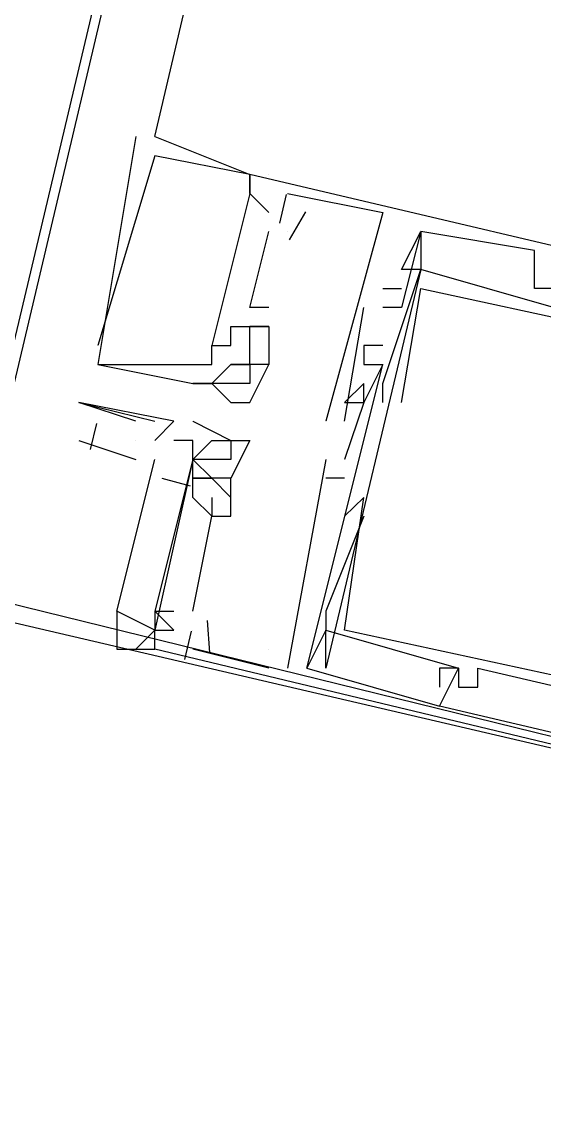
# Model space of a CAD drawing. Header units: feet. Extents: x -84 to 198, y -22 to 181.
# Drawn here: x 32.787 to 33.153, y 82.571 to 83.338 of the extents above; entities that cross this region are included whole.
import ezdxf

# ---------------------------------------------------------------- set-up
doc = ezdxf.new("R2010")
doc.units = ezdxf.units.FT
doc.layers.add('A-LINEA', color=7, linetype='CONTINUOUS')

msp = doc.modelspace()

# ---------------------------------------------------------------- linework, layer by layer
at = {"layer": 'A-LINEA'}
for p, q in [((32.88, 83.2578), (34.6267, 90.6711)), ((32.8667, 83.2578), (32.8667, 83.2578)), ((32.8667, 83.2578), (32.8667, 83.2578)), ((32.8667, 83.2578), (32.8667, 83.2578)), ((32.88, 83.2578), (32.88, 83.2578)), ((32.88, 83.2578), (32.88, 83.2578)), ((32.88, 83.2578), (32.88, 83.2578)), ((32.88, 83.2444), (32.88, 83.2444)), ((32.88, 83.2444), (32.88, 83.2444)), ((32.88, 83.2444), (32.88, 83.2444)), ((32.9467, 83.2311), (32.9467, 83.2311)), ((32.9467, 83.2311), (32.9467, 83.2311)), ((32.9467, 83.2311), (32.9467, 83.2311)), ((32.9467, 83.2311), (32.9467, 83.2311)), ((32.9467, 83.2311), (32.9467, 83.2311)), ((32.9467, 83.2311), (32.9467, 83.2311)), ((32.9467, 83.2311), (32.9467, 83.2311)), ((32.9467, 83.2311), (32.9467, 83.2311)), ((32.9467, 83.2311), (32.9467, 83.2311)), ((32.96, 83.2311), (32.96, 83.2311)), ((32.96, 83.2311), (32.96, 83.2311)), ((32.96, 83.2311), (32.96, 83.2311)), ((32.96, 83.2311), (32.96, 83.2311)), ((32.96, 83.2311), (32.96, 83.2311)), ((32.96, 83.2311), (32.96, 83.2311)), ((32.9467, 83.2178), (32.9467, 83.2178)), ((32.9467, 83.2178), (32.9467, 83.2178)), ((32.9467, 83.2178), (32.9467, 83.2178)), ((32.9467, 83.2178), (32.9467, 83.2178)), ((32.9467, 83.2178), (32.9467, 83.2178)), ((32.9467, 83.2178), (32.9467, 83.2178)), ((32.9733, 83.2178), (32.9733, 83.2178)), ((32.9733, 83.2178), (32.9733, 83.2178)), ((32.9733, 83.2178), (32.9733, 83.2178)), ((32.9677, 83.1971), (32.9724, 83.2172)), ((32.9677, 83.1971), (32.9724, 83.2172)), ((32.9677, 83.1971), (32.9724, 83.2172)), ((32.96, 83.2044), (32.96, 83.2044)), ((32.96, 83.2044), (32.96, 83.2044)), ((32.96, 83.2044), (32.96, 83.2044)), ((32.96, 83.2044), (32.96, 83.2044)), ((32.96, 83.2044), (32.96, 83.2044)), ((32.96, 83.2044), (32.96, 83.2044)), ((32.9745, 83.1854), (32.9861, 83.2049)), ((32.9745, 83.1854), (32.9861, 83.2049)), ((32.9745, 83.1854), (32.9861, 83.2049)), ((33.04, 83.2044), (33.04, 83.2044)), ((33.04, 83.2044), (33.04, 83.2044)), ((33.04, 83.2044), (33.04, 83.2044)), ((32.96, 83.1911), (32.96, 83.1911)), ((32.96, 83.1911), (32.96, 83.1911)), ((32.96, 83.1911), (32.96, 83.1911)), ((32.9733, 83.1911), (32.9733, 83.1911)), ((32.9733, 83.1911), (32.9733, 83.1911)), ((32.9733, 83.1911), (32.9733, 83.1911)), ((33.0667, 83.1911), (33.0667, 83.1911)), ((33.0667, 83.1911), (33.0667, 83.1911)), ((33.0667, 83.1911), (33.0667, 83.1911)), ((33.0667, 83.1911), (33.0667, 83.1911)), ((33.0667, 83.1911), (33.0667, 83.1911)), ((33.0667, 83.1911), (33.0667, 83.1911)), ((33.0667, 83.1911), (33.0667, 83.1911)), ((33.0667, 83.1911), (33.0667, 83.1911)), ((33.0667, 83.1911), (33.0667, 83.1911)), ((33.1467, 83.1778), (33.1467, 83.1778)), ((33.1467, 83.1778), (33.1467, 83.1778)), ((33.1467, 83.1778), (33.1467, 83.1778)), ((33.0533, 83.1644), (33.0533, 83.1644)), ((33.0533, 83.1644), (33.0533, 83.1644)), ((33.0533, 83.1644), (33.0533, 83.1644)), ((33.0667, 83.1644), (33.0667, 83.1644)), ((33.0667, 83.1644), (33.0667, 83.1644)), ((33.0667, 83.1644), (33.0667, 83.1644)), ((33.0667, 83.1644), (33.0667, 83.1644)), ((33.0667, 83.1644), (33.0667, 83.1644)), ((33.0667, 83.1644), (33.0667, 83.1644)), ((33.04, 83.1511), (33.04, 83.1511)), ((33.04, 83.1511), (33.04, 83.1511)), ((33.04, 83.1511), (33.04, 83.1511)), ((33.0533, 83.1511), (33.0533, 83.1511)), ((33.0533, 83.1511), (33.0533, 83.1511)), ((33.0533, 83.1511), (33.0533, 83.1511)), ((33.0667, 83.1511), (33.0667, 83.1511)), ((33.0667, 83.1511), (33.0667, 83.1511)), ((33.0667, 83.1511), (33.0667, 83.1511)), ((33.1467, 83.1511), (33.1467, 83.1511)), ((33.1467, 83.1511), (33.1467, 83.1511)), ((33.1467, 83.1511), (33.1467, 83.1511)), ((32.9467, 83.1378), (32.9467, 83.1378)), ((32.9467, 83.1378), (32.9467, 83.1378)), ((32.9467, 83.1378), (32.9467, 83.1378)), ((32.96, 83.1378), (32.96, 83.1378)), ((32.96, 83.1378), (32.96, 83.1378)), ((32.96, 83.1378), (32.96, 83.1378)), ((33.0133, 83.0578), (33.0267, 83.1378)), ((33.0133, 83.0578), (33.0267, 83.1378)), ((33.0133, 83.0578), (33.0267, 83.1378)), ((33.0267, 83.1378), (33.0267, 83.1378)), ((33.0267, 83.1378), (33.0267, 83.1378)), ((33.0267, 83.1378), (33.0267, 83.1378)), ((33.04, 83.1378), (33.04, 83.1378)), ((33.04, 83.1378), (33.04, 83.1378)), ((33.04, 83.1378), (33.04, 83.1378)), ((33.04, 83.1378), (33.04, 83.1378)), ((33.04, 83.1378), (33.04, 83.1378)), ((33.04, 83.1378), (33.04, 83.1378)), ((33.04, 83.1378), (33.04, 83.1378)), ((33.04, 83.1378), (33.04, 83.1378)), ((33.04, 83.1378), (33.04, 83.1378)), ((33.0533, 83.1378), (33.0533, 83.1378)), ((33.0533, 83.1378), (33.0533, 83.1378)), ((33.0533, 83.1378), (33.0533, 83.1378)), ((32.9333, 83.1244), (32.9333, 83.1244)), ((32.9333, 83.1244), (32.9333, 83.1244)), ((32.9333, 83.1244), (32.9333, 83.1244)), ((32.9333, 83.1244), (32.9333, 83.1244)), ((32.9333, 83.1244), (32.9333, 83.1244)), ((32.9333, 83.1244), (32.9333, 83.1244)), ((32.9467, 83.1244), (32.9467, 83.1244)), ((32.9467, 83.1244), (32.9467, 83.1244)), ((32.9467, 83.1244), (32.9467, 83.1244)), ((32.9467, 83.1244), (32.9467, 83.1244)), ((32.9467, 83.1244), (32.9467, 83.1244)), ((32.9467, 83.1244), (32.9467, 83.1244)), ((32.9467, 83.1244), (32.9467, 83.1244)), ((32.9467, 83.1244), (32.9467, 83.1244)), ((32.9467, 83.1244), (32.9467, 83.1244)), ((32.96, 83.1244), (32.96, 83.1244)), ((32.96, 83.1244), (32.96, 83.1244)), ((32.96, 83.1244), (32.96, 83.1244)), ((32.96, 83.1244), (32.96, 83.1244)), ((32.96, 83.1244), (32.96, 83.1244)), ((32.96, 83.1244), (32.96, 83.1244)), ((32.96, 83.1244), (32.96, 83.1244)), ((32.96, 83.1244), (32.96, 83.1244)), ((32.96, 83.1244), (32.96, 83.1244)), ((32.84, 83.1111), (32.84, 83.1111)), ((32.84, 83.1111), (32.84, 83.1111)), ((32.84, 83.1111), (32.84, 83.1111)), ((32.92, 83.1111), (32.92, 83.1111)), ((32.92, 83.1111), (32.92, 83.1111)), ((32.92, 83.1111), (32.92, 83.1111)), ((32.92, 83.1111), (32.92, 83.1111)), ((32.92, 83.1111), (32.92, 83.1111)), ((32.92, 83.1111), (32.92, 83.1111)), ((32.9333, 83.1111), (32.9333, 83.1111)), ((32.9333, 83.1111), (32.9333, 83.1111)), ((32.9333, 83.1111), (32.9333, 83.1111)), ((32.9333, 83.1111), (32.9333, 83.1111)), ((32.9333, 83.1111), (32.9333, 83.1111)), ((32.9333, 83.1111), (32.9333, 83.1111)), ((32.9467, 83.1111), (32.9467, 83.1111)), ((32.9467, 83.1111), (32.9467, 83.1111)), ((32.9467, 83.1111), (32.9467, 83.1111)), ((33.0267, 83.1111), (33.0267, 83.1111)), ((33.0267, 83.1111), (33.0267, 83.1111)), ((33.0267, 83.1111), (33.0267, 83.1111)), ((33.04, 83.1111), (33.04, 83.1111)), ((33.04, 83.1111), (33.04, 83.1111)), ((33.04, 83.1111), (33.04, 83.1111)), ((32.84, 83.0978), (32.84, 83.0978)), ((32.84, 83.0978), (32.84, 83.0978)), ((32.84, 83.0978), (32.84, 83.0978)), ((32.84, 83.0978), (32.84, 83.0978)), ((32.84, 83.0978), (32.84, 83.0978)), ((32.84, 83.0978), (32.84, 83.0978)), ((32.8933, 83.0978), (32.8933, 83.0978)), ((32.8933, 83.0978), (32.8933, 83.0978)), ((32.8933, 83.0978), (32.8933, 83.0978)), ((32.92, 83.0978), (32.92, 83.0978)), ((32.92, 83.0978), (32.92, 83.0978)), ((32.92, 83.0978), (32.92, 83.0978)), ((32.9333, 83.0978), (32.9333, 83.0978)), ((32.9333, 83.0978), (32.9333, 83.0978)), ((32.9333, 83.0978), (32.9333, 83.0978)), ((32.9333, 83.0978), (32.9333, 83.0978)), ((32.9333, 83.0978), (32.9333, 83.0978)), ((32.9333, 83.0978), (32.9333, 83.0978)), ((32.9467, 83.0978), (32.9467, 83.0978)), ((32.9467, 83.0978), (32.9467, 83.0978)), ((32.9467, 83.0978), (32.9467, 83.0978)), ((32.9467, 83.0978), (32.9467, 83.0978)), ((32.9467, 83.0978), (32.9467, 83.0978)), ((32.9467, 83.0978), (32.9467, 83.0978)), ((32.9467, 83.0978), (32.9467, 83.0978)), ((32.9467, 83.0978), (32.9467, 83.0978)), ((32.9467, 83.0978), (32.9467, 83.0978)), ((32.96, 83.0978), (32.96, 83.0978)), ((32.96, 83.0978), (32.96, 83.0978)), ((32.96, 83.0978), (32.96, 83.0978)), ((32.96, 83.0978), (32.96, 83.0978)), ((32.96, 83.0978), (32.96, 83.0978)), ((32.96, 83.0978), (32.96, 83.0978)), ((32.9867, 82.8844), (33.04, 83.0978)), ((32.9867, 82.8844), (33.04, 83.0978)), ((32.9867, 82.8844), (33.04, 83.0978)), ((33.0267, 83.0978), (33.0267, 83.0978)), ((33.0267, 83.0978), (33.0267, 83.0978)), ((33.0267, 83.0978), (33.0267, 83.0978)), ((33.04, 83.0978), (33.04, 83.0978)), ((33.04, 83.0978), (33.04, 83.0978)), ((33.04, 83.0978), (33.04, 83.0978)), ((33.04, 83.0978), (33.04, 83.0978)), ((33.04, 83.0978), (33.04, 83.0978)), ((33.04, 83.0978), (33.04, 83.0978)), ((33.04, 83.0978), (33.04, 83.0978)), ((33.04, 83.0978), (33.04, 83.0978)), ((33.04, 83.0978), (33.04, 83.0978)), ((33.0533, 83.0978), (33.0533, 83.0978)), ((33.0533, 83.0978), (33.0533, 83.0978)), ((33.0533, 83.0978), (33.0533, 83.0978)), ((33.0533, 83.0978), (33.0533, 83.0978)), ((33.0533, 83.0978), (33.0533, 83.0978)), ((33.0533, 83.0978), (33.0533, 83.0978)), ((32.9067, 83.0844), (32.9067, 83.0844)), ((32.9067, 83.0844), (32.9067, 83.0844)), ((32.9067, 83.0844), (32.9067, 83.0844)), ((32.9067, 83.0844), (32.9067, 83.0844)), ((32.9067, 83.0844), (32.9067, 83.0844)), ((32.9067, 83.0844), (32.9067, 83.0844)), ((32.92, 83.0844), (32.92, 83.0844)), ((32.92, 83.0844), (32.92, 83.0844)), ((32.92, 83.0844), (32.92, 83.0844)), ((32.92, 83.0844), (32.92, 83.0844)), ((32.92, 83.0844), (32.92, 83.0844)), ((32.92, 83.0844), (32.92, 83.0844)), ((32.92, 83.0844), (32.92, 83.0844)), ((32.92, 83.0844), (32.92, 83.0844)), ((32.92, 83.0844), (32.92, 83.0844)), ((32.9467, 83.0844), (32.9467, 83.0844)), ((32.9467, 83.0844), (32.9467, 83.0844)), ((32.9467, 83.0844), (32.9467, 83.0844)), ((33.0267, 83.0844), (33.0267, 83.0844)), ((33.0267, 83.0844), (33.0267, 83.0844)), ((33.0267, 83.0844), (33.0267, 83.0844)), ((33.04, 83.0844), (33.04, 83.0844)), ((33.04, 83.0844), (33.04, 83.0844)), ((33.04, 83.0844), (33.04, 83.0844)), ((32.8267, 83.0711), (32.8267, 83.0711)), ((32.8667, 83.0578), (32.8267, 83.0711)), ((32.9333, 83.0711), (32.9333, 83.0711)), ((32.9333, 83.0711), (32.9333, 83.0711)), ((32.9333, 83.0711), (32.9333, 83.0711)), ((32.9467, 83.0711), (32.9467, 83.0711)), ((32.9467, 83.0711), (32.9467, 83.0711)), ((32.9467, 83.0711), (32.9467, 83.0711)), ((33.0133, 83.0711), (33.0133, 83.0711)), ((33.0133, 83.0711), (33.0133, 83.0711)), ((33.0133, 83.0711), (33.0133, 83.0711)), ((33.0267, 83.0711), (33.0267, 83.0711)), ((33.0267, 83.0711), (33.0267, 83.0711)), ((33.0267, 83.0711), (33.0267, 83.0711)), ((33.0267, 83.0711), (33.0267, 83.0711)), ((33.0267, 83.0711), (33.0267, 83.0711)), ((33.0267, 83.0711), (33.0267, 83.0711)), ((33.04, 83.0711), (33.04, 83.0711)), ((33.04, 83.0711), (33.04, 83.0711)), ((33.04, 83.0711), (33.04, 83.0711)), ((33.0533, 83.0711), (33.0533, 83.0711)), ((33.0533, 83.0711), (33.0533, 83.0711)), ((33.0533, 83.0711), (33.0533, 83.0711)), ((32.88, 83.0578), (32.88, 83.0578)), ((32.8933, 83.0578), (32.8933, 83.0578)), ((32.8933, 83.0578), (32.8933, 83.0578)), ((32.9067, 83.0578), (32.9067, 83.0578)), ((33, 83.0578), (33, 83.0578)), ((33, 83.0578), (33, 83.0578)), ((33, 83.0578), (33, 83.0578)), ((33.0133, 83.0578), (33.0133, 83.0578)), ((33.0133, 83.0578), (33.0133, 83.0578)), ((33.0133, 83.0578), (33.0133, 83.0578)), ((32.835, 83.0379), (32.8393, 83.0562)), ((32.8267, 83.0444), (32.8667, 83.0311)), ((32.8667, 83.0444), (32.8667, 83.0444)), ((32.88, 83.0444), (32.88, 83.0444)), ((32.9067, 83.0444), (32.8933, 83.0444)), ((32.8933, 83.0444), (32.8933, 83.0444)), ((32.8933, 83.0444), (32.8933, 83.0444)), ((32.8933, 83.0444), (32.8933, 83.0444)), ((32.9067, 83.0444), (32.9067, 83.0444)), ((32.9067, 83.0444), (32.9067, 83.0444)), ((32.92, 83.0444), (32.92, 83.0444)), ((32.9333, 83.0444), (32.9333, 83.0444)), ((32.9333, 83.0444), (32.9333, 83.0444)), ((32.9467, 83.0444), (32.9467, 83.0444)), ((32.9067, 83.0311), (32.9067, 83.0311)), ((32.9067, 83.0311), (32.9067, 83.0311)), ((32.92, 83.0178), (32.9067, 83.0311)), ((32.9067, 83.0311), (32.9067, 83.0311)), ((32.92, 83.0178), (32.9067, 83.0311)), ((32.9067, 83.0311), (32.9067, 83.0311)), ((32.92, 83.0178), (32.9067, 83.0311)), ((32.9067, 83.0311), (32.9067, 83.0311)), ((32.9333, 83.0311), (32.9333, 83.0311)), ((32.9333, 83.0311), (32.9333, 83.0311)), ((33, 83.0311), (32.9733, 82.8844)), ((33, 83.0311), (32.9733, 82.8844)), ((33, 83.0311), (32.9733, 82.8844)), ((33, 83.0311), (33, 83.0311)), ((33, 83.0311), (33, 83.0311)), ((33, 83.0311), (33, 83.0311)), ((33.0133, 83.0311), (33.0133, 83.0311)), ((33.0133, 83.0311), (33.0133, 83.0311)), ((33.0133, 83.0311), (33.0133, 83.0311)), ((32.9052, 83.0122), (32.8853, 83.0177)), ((32.9052, 83.0122), (32.8853, 83.0177)), ((32.9052, 83.0122), (32.8853, 83.0177)), ((32.9067, 83.0178), (32.9067, 83.0178)), ((32.9067, 83.0178), (32.9067, 83.0178)), ((32.9067, 83.0178), (32.9067, 83.0178)), ((32.9067, 83.0178), (32.9067, 83.0178)), ((32.9067, 83.0178), (32.9067, 83.0178)), ((32.9067, 83.0178), (32.9067, 83.0178)), ((32.9067, 83.0178), (32.9067, 83.0178)), ((32.9067, 83.0178), (32.9067, 83.0178)), ((32.9067, 83.0178), (32.9067, 83.0178)), ((32.9067, 83.0178), (32.9067, 83.0178)), ((32.9067, 83.0178), (32.9067, 83.0178)), ((32.9067, 83.0178), (32.9067, 83.0178)), ((32.9067, 83.0178), (32.9067, 83.0178)), ((32.92, 83.0178), (32.92, 83.0178)), ((32.92, 83.0178), (32.92, 83.0178)), ((32.92, 83.0178), (32.92, 83.0178)), ((32.92, 83.0178), (32.92, 83.0178)), ((32.92, 83.0178), (32.92, 83.0178)), ((32.92, 83.0178), (32.92, 83.0178)), ((32.92, 83.0178), (32.92, 83.0178)), ((32.92, 83.0178), (32.92, 83.0178)), ((32.92, 83.0178), (32.92, 83.0178)), ((32.92, 83.0178), (32.92, 83.0178)), ((32.92, 83.0178), (32.92, 83.0178)), ((32.92, 83.0178), (32.92, 83.0178)), ((32.92, 83.0178), (32.92, 83.0178)), ((32.9333, 83.0178), (32.9333, 83.0178)), ((32.9333, 83.0178), (32.9333, 83.0178)), ((32.9333, 83.0178), (32.9333, 83.0178)), ((32.9333, 83.0178), (32.9333, 83.0178)), ((33.0133, 83.0178), (33, 83.0178)), ((33, 83.0178), (33, 83.0178)), ((33.0133, 83.0178), (33, 83.0178)), ((33, 83.0178), (33, 83.0178)), ((33.0133, 83.0178), (33, 83.0178)), ((33, 83.0178), (33, 83.0178)), ((33.0133, 83.0178), (33.0133, 83.0178)), ((33.0133, 83.0178), (33.0133, 83.0178)), ((33.0133, 83.0178), (33.0133, 83.0178)), ((32.9067, 83.0044), (32.9067, 83.0044)), ((32.9067, 83.0044), (32.9067, 83.0044)), ((32.9067, 83.0044), (32.9067, 83.0044)), ((32.92, 83.0044), (32.92, 83.0044)), ((32.92, 83.0044), (32.92, 83.0044)), ((32.92, 83.0044), (32.92, 83.0044)), ((32.9333, 83.0044), (32.9333, 83.0044)), ((32.9333, 83.0044), (32.9333, 83.0044)), ((32.9333, 83.0044), (32.9333, 83.0044)), ((33.0267, 83.0044), (33.0267, 83.0044)), ((33.0267, 83.0044), (33.0267, 83.0044)), ((33.0267, 83.0044), (33.0267, 83.0044)), ((32.9067, 82.9244), (32.92, 82.9911)), ((32.9067, 82.9244), (32.92, 82.9911)), ((32.9067, 82.9244), (32.92, 82.9911)), ((32.92, 82.9911), (32.92, 82.9911)), ((32.92, 82.9911), (32.92, 82.9911)), ((32.92, 82.9911), (32.92, 82.9911)), ((32.92, 82.9911), (32.92, 82.9911)), ((32.92, 82.9911), (32.92, 82.9911)), ((32.92, 82.9911), (32.92, 82.9911)), ((32.9333, 82.9911), (32.9333, 82.9911)), ((32.9333, 82.9911), (32.9333, 82.9911)), ((32.9333, 82.9911), (32.9333, 82.9911)), ((33.0133, 82.9911), (33.0133, 82.9911)), ((33.0133, 82.9911), (33.0133, 82.9911)), ((33.0133, 82.9911), (33.0133, 82.9911)), ((33.0267, 82.9911), (33.0267, 82.9911)), ((33.0267, 82.9911), (33.0267, 82.9911)), ((33.0267, 82.9911), (33.0267, 82.9911)), ((32.88, 82.9244), (32.88, 82.9244)), ((32.88, 82.9244), (32.88, 82.9244)), ((32.88, 82.9244), (32.88, 82.9244)), ((32.8933, 82.9244), (32.8933, 82.9244)), ((32.8933, 82.9244), (32.8933, 82.9244)), ((32.8933, 82.9244), (32.8933, 82.9244)), ((32.9067, 82.9244), (32.9067, 82.9244)), ((32.9067, 82.9244), (32.9067, 82.9244)), ((32.9067, 82.9244), (32.9067, 82.9244)), ((33, 82.9244), (33, 82.9244)), ((33, 82.9244), (33, 82.9244)), ((33, 82.9244), (33, 82.9244)), ((33, 82.9244), (33, 82.9244)), ((33, 82.9244), (33, 82.9244)), ((33, 82.9244), (33, 82.9244)), ((32.88, 82.9111), (32.88, 82.9111)), ((32.88, 82.9111), (32.88, 82.9111)), ((32.88, 82.9111), (32.88, 82.9111)), ((32.88, 82.9111), (32.88, 82.9111)), ((32.901, 82.8905), (32.9057, 82.9105)), ((32.901, 82.8905), (32.9057, 82.9105)), ((32.901, 82.8905), (32.9057, 82.9105)), ((32.9067, 82.9111), (32.9067, 82.9111)), ((32.9067, 82.9111), (32.9067, 82.9111)), ((32.9067, 82.9111), (32.9067, 82.9111)), ((32.9067, 82.9111), (32.9067, 82.9111)), ((32.9067, 82.9111), (32.9067, 82.9111)), ((32.9067, 82.9111), (32.9067, 82.9111)), ((32.9187, 82.8953), (32.9171, 82.9179)), ((32.9187, 82.8953), (32.9171, 82.9179)), ((32.9187, 82.8953), (32.9171, 82.9179)), ((33, 82.9111), (33, 82.9111)), ((33, 82.9111), (33, 82.9111)), ((33, 82.9111), (33, 82.9111)), ((33, 82.9111), (33, 82.9111)), ((33, 82.9111), (33, 82.9111)), ((33, 82.9111), (33, 82.9111)), ((33, 82.9111), (33, 82.9111)), ((33, 82.9111), (33, 82.9111)), ((33, 82.9111), (33, 82.9111)), ((33.0133, 82.9111), (33.0133, 82.9111)), ((33.0133, 82.9111), (33.0133, 82.9111)), ((33.0133, 82.9111), (33.0133, 82.9111)), ((32.8667, 82.8978), (32.8667, 82.8978)), ((32.8667, 82.8978), (32.8667, 82.8978)), ((32.8667, 82.8978), (32.8667, 82.8978)), ((32.88, 82.8978), (32.88, 82.8978)), ((32.88, 82.8978), (32.88, 82.8978)), ((32.88, 82.8978), (32.88, 82.8978)), ((32.88, 82.8978), (32.88, 82.8978)), ((32.88, 82.8978), (32.88, 82.8978)), ((32.88, 82.8978), (32.88, 82.8978)), ((32.88, 82.8978), (32.88, 82.8978)), ((32.96, 82.8844), (32.9067, 82.8978)), ((32.9067, 82.8978), (32.9067, 82.8978)), ((32.96, 82.8844), (32.9067, 82.8978)), ((32.9067, 82.8978), (32.9067, 82.8978)), ((32.96, 82.8844), (32.9067, 82.8978)), ((32.9067, 82.8978), (32.9067, 82.8978)), ((32.96, 82.8978), (32.96, 82.8978)), ((32.96, 82.8978), (32.96, 82.8978)), ((32.96, 82.8978), (32.96, 82.8978)), ((32.96, 82.8844), (32.96, 82.8844)), ((32.96, 82.8844), (32.96, 82.8844)), ((32.96, 82.8844), (32.96, 82.8844)), ((32.9733, 82.8844), (32.9733, 82.8844)), ((32.9733, 82.8844), (32.9733, 82.8844)), ((32.9733, 82.8844), (32.9733, 82.8844)), ((32.9867, 82.8844), (32.9867, 82.8844)), ((32.9867, 82.8844), (32.9867, 82.8844)), ((32.9867, 82.8844), (32.9867, 82.8844)), ((32.9867, 82.8844), (32.9867, 82.8844)), ((32.9867, 82.8844), (32.9867, 82.8844)), ((32.9867, 82.8844), (32.9867, 82.8844)), ((33, 82.8844), (33, 82.8844)), ((33, 82.8844), (33, 82.8844)), ((33, 82.8844), (33, 82.8844)), ((33, 82.8844), (33, 82.8844)), ((33, 82.8844), (33, 82.8844)), ((33, 82.8844), (33, 82.8844)), ((33.08, 82.8844), (33.08, 82.8844)), ((33.08, 82.8844), (33.08, 82.8844)), ((33.08, 82.8844), (33.08, 82.8844)), ((33.0933, 82.8844), (33.0933, 82.8844)), ((33.0933, 82.8844), (33.0933, 82.8844)), ((33.0933, 82.8844), (33.0933, 82.8844)), ((33.0933, 82.8844), (33.0933, 82.8844)), ((33.0933, 82.8844), (33.0933, 82.8844)), ((33.0933, 82.8844), (33.0933, 82.8844)), ((33.1067, 82.8844), (33.1067, 82.8844)), ((33.1067, 82.8844), (33.1067, 82.8844)), ((33.1067, 82.8844), (33.1067, 82.8844)), ((33.08, 82.8711), (33.08, 82.8711)), ((33.08, 82.8711), (33.08, 82.8711)), ((33.08, 82.8711), (33.08, 82.8711)), ((33.0933, 82.8711), (33.0933, 82.8711)), ((33.0933, 82.8711), (33.0933, 82.8711)), ((33.0933, 82.8711), (33.0933, 82.8711)), ((33.1067, 82.8711), (33.1067, 82.8711)), ((33.1067, 82.8711), (33.1067, 82.8711)), ((33.1067, 82.8711), (33.1067, 82.8711)), ((33.08, 82.8578), (33.08, 82.8578)), ((33.08, 82.8578), (33.08, 82.8578)), ((33.08, 82.8578), (33.08, 82.8578)), ((33.08, 82.8578), (33.08, 82.8578)), ((33.08, 82.8578), (33.08, 82.8578)), ((33.08, 82.8578), (33.08, 82.8578)), ((33.0933, 82.8578), (33.0933, 82.8578)), ((33.0933, 82.8578), (33.0933, 82.8578)), ((33.0933, 82.8578), (33.0933, 82.8578))]:
    msp.add_line(p, q, dxfattribs=at)
for points in [[(28.68, 83.8711), (32.7333, 82.9111), (38.56, 107.5244), (34.5067, 108.4844)], [(32.7467, 82.9378), (35.6533, 95.2311), (29.1867, 96.7644)], [(32.88, 83.2578), (32.88, 83.2578), (32.9467, 83.2311), (32.9467, 83.2178), (32.9467, 83.2311), (32.88, 83.2444), (32.88, 83.2444), (32.84, 83.1111)], [(32.8667, 83.2578), (32.84, 83.0978), (32.9067, 83.0844), (32.92, 83.0844), (32.9067, 83.0844)], [(32.88, 83.2578), (32.88, 83.2578), (32.9467, 83.2311), (32.9467, 83.2178), (32.9467, 83.2311), (32.88, 83.2444), (32.88, 83.2444), (32.84, 83.1111)], [(32.8667, 83.2578), (32.84, 83.0978), (32.9067, 83.0844), (32.92, 83.0844), (32.9067, 83.0844)], [(32.88, 83.2578), (32.88, 83.2578), (32.9467, 83.2311), (32.9467, 83.2178), (32.9467, 83.2311), (32.88, 83.2444), (32.88, 83.2444), (32.84, 83.1111)], [(32.8667, 83.2578), (32.84, 83.0978), (32.9067, 83.0844), (32.92, 83.0844), (32.9067, 83.0844)], [(33.6, 82.9244), (33.6267, 83.0711), (32.9467, 83.2311)], [(33.6, 82.9244), (33.6267, 83.0711), (32.9467, 83.2311)], [(33.6, 82.9244), (33.6267, 83.0711), (32.9467, 83.2311)], [(32.96, 83.2044), (32.9467, 83.2178), (32.92, 83.1111), (32.9333, 83.1111), (32.9333, 83.1244), (32.9467, 83.1244)], [(32.96, 83.2044), (32.9467, 83.2178), (32.92, 83.1111), (32.9333, 83.1111), (32.9333, 83.1244), (32.9467, 83.1244)], [(32.96, 83.2044), (32.9467, 83.2178), (32.92, 83.1111), (32.9333, 83.1111), (32.9333, 83.1244), (32.9467, 83.1244)], [(32.9733, 83.2178), (33.04, 83.2044), (33, 83.0578)], [(32.9733, 83.2178), (33.04, 83.2044), (33, 83.0578)], [(32.9733, 83.2178), (33.04, 83.2044), (33, 83.0578)], [(32.96, 83.1378), (32.9467, 83.1378), (32.96, 83.1911)], [(32.96, 83.1378), (32.9467, 83.1378), (32.96, 83.1911)], [(32.96, 83.1378), (32.9467, 83.1378), (32.96, 83.1911)], [(33.04, 83.0711), (33.04, 83.0711), (33.04, 83.0844), (33.0667, 83.1644), (33.0533, 83.1644), (33.0667, 83.1911), (33.0667, 83.1644), (33, 82.8844)], [(33.04, 83.0711), (33.04, 83.0711), (33.04, 83.0844), (33.0667, 83.1644), (33.0533, 83.1644), (33.0667, 83.1911), (33.0667, 83.1644), (33, 82.8844)], [(33.04, 83.0711), (33.04, 83.0711), (33.04, 83.0844), (33.0667, 83.1644), (33.0533, 83.1644), (33.0667, 83.1911), (33.0667, 83.1644), (33, 82.8844)], [(33.6133, 83.0711), (33.16, 83.1778), (33.16, 83.1511), (33.1467, 83.1511), (33.1467, 83.1778), (33.0667, 83.1911), (33.0533, 83.1378), (33.04, 83.1378)], [(33.6133, 83.0711), (33.16, 83.1778), (33.16, 83.1511), (33.1467, 83.1511), (33.1467, 83.1778), (33.0667, 83.1911), (33.0533, 83.1378), (33.04, 83.1378)], [(33.6133, 83.0711), (33.16, 83.1778), (33.16, 83.1511), (33.1467, 83.1511), (33.1467, 83.1778), (33.0667, 83.1911), (33.0533, 83.1378), (33.04, 83.1378)], [(33.16, 83.1511), (33.16, 83.1378), (33.0667, 83.1644)], [(33.16, 83.1511), (33.16, 83.1378), (33.0667, 83.1644)], [(33.16, 83.1511), (33.16, 83.1378), (33.0667, 83.1644)], [(33.04, 83.1511), (33.04, 83.1511), (33.0533, 83.1511)], [(33.04, 83.1511), (33.04, 83.1511), (33.0533, 83.1511)], [(33.04, 83.1511), (33.04, 83.1511), (33.0533, 83.1511)], [(33.0533, 83.0711), (33.0667, 83.1511), (33.56, 83.0444)], [(33.0533, 83.0711), (33.0667, 83.1511), (33.56, 83.0444)], [(33.0533, 83.0711), (33.0667, 83.1511), (33.56, 83.0444)], [(32.96, 83.1244), (32.96, 83.0978), (32.9467, 83.0978), (32.9467, 83.1111), (32.9467, 83.1244), (32.96, 83.1244), (32.9467, 83.1244), (32.96, 83.1244)], [(32.96, 83.1244), (32.96, 83.0978), (32.9467, 83.0978), (32.9467, 83.1111), (32.9467, 83.1244), (32.96, 83.1244), (32.9467, 83.1244), (32.96, 83.1244)], [(32.96, 83.1244), (32.96, 83.0978), (32.9467, 83.0978), (32.9467, 83.1111), (32.9467, 83.1244), (32.96, 83.1244), (32.9467, 83.1244), (32.96, 83.1244)], [(32.92, 83.0978), (32.92, 83.1111), (32.9333, 83.1111), (32.9333, 83.1111), (32.9333, 83.1111)], [(32.92, 83.0978), (32.92, 83.1111), (32.9333, 83.1111), (32.9333, 83.1111), (32.9333, 83.1111)], [(32.92, 83.0978), (32.92, 83.1111), (32.9333, 83.1111), (32.9333, 83.1111), (32.9333, 83.1111)], [(33.04, 83.1111), (33.0267, 83.1111), (33.0267, 83.0978), (33.04, 83.0978), (33.0267, 83.0711), (33.0267, 83.0844), (33.0133, 83.0711), (33.0267, 83.0711), (33.0133, 83.0311)], [(33.04, 83.1111), (33.0267, 83.1111), (33.0267, 83.0978), (33.04, 83.0978), (33.0267, 83.0711), (33.0267, 83.0844), (33.0133, 83.0711), (33.0267, 83.0711), (33.0133, 83.0311)], [(33.04, 83.1111), (33.0267, 83.1111), (33.0267, 83.0978), (33.04, 83.0978), (33.0267, 83.0711), (33.0267, 83.0844), (33.0133, 83.0711), (33.0267, 83.0711), (33.0133, 83.0311)], [(32.84, 83.0978), (32.84, 83.0978), (32.8933, 83.0978), (32.8933, 83.0978), (32.8933, 83.0978), (32.8933, 83.0978), (32.92, 83.0978), (32.92, 83.0978)], [(32.84, 83.0978), (32.84, 83.0978), (32.8933, 83.0978), (32.8933, 83.0978), (32.8933, 83.0978), (32.8933, 83.0978), (32.92, 83.0978), (32.92, 83.0978)], [(32.84, 83.0978), (32.84, 83.0978), (32.8933, 83.0978), (32.8933, 83.0978), (32.8933, 83.0978), (32.8933, 83.0978), (32.92, 83.0978), (32.92, 83.0978)], [(32.9333, 83.0978), (32.9467, 83.0978), (32.9467, 83.0844), (32.92, 83.0844), (32.9333, 83.0978)], [(32.92, 83.0844), (32.9333, 83.0711), (32.9467, 83.0711), (32.96, 83.0978), (32.9467, 83.0978), (32.9467, 83.0978), (32.9467, 83.0978), (32.9467, 83.0978), (32.9333, 83.0978)], [(32.9333, 83.0978), (32.9467, 83.0978), (32.9467, 83.0844), (32.92, 83.0844), (32.9333, 83.0978)], [(32.92, 83.0844), (32.9333, 83.0711), (32.9467, 83.0711), (32.96, 83.0978), (32.9467, 83.0978), (32.9467, 83.0978), (32.9467, 83.0978), (32.9467, 83.0978), (32.9333, 83.0978)], [(32.9333, 83.0978), (32.9467, 83.0978), (32.9467, 83.0844), (32.92, 83.0844), (32.9333, 83.0978)], [(32.92, 83.0844), (32.9333, 83.0711), (32.9467, 83.0711), (32.96, 83.0978), (32.9467, 83.0978), (32.9467, 83.0978), (32.9467, 83.0978), (32.9467, 83.0978), (32.9333, 83.0978)], [(32.88, 83.0444), (32.8933, 83.0578), (32.8267, 83.0711), (32.8267, 83.0711), (32.88, 83.0578), (32.88, 83.0578)], [(32.9067, 83.0578), (32.9333, 83.0444), (32.9467, 83.0444), (32.9333, 83.0178), (32.9333, 83.0178), (32.9333, 83.0178), (32.9333, 83.0178), (32.92, 83.0178), (32.92, 83.0178)], [(32.9067, 83.0178), (32.9067, 83.0311), (32.9067, 83.0444), (32.9067, 83.0444), (32.8933, 83.0444)], [(32.9333, 83.0311), (32.9067, 83.0311), (32.92, 83.0444), (32.9333, 83.0444), (32.9333, 83.0311)], [(32.9067, 83.0311), (32.88, 82.9111), (32.8533, 82.9244), (32.88, 83.0311)], [(32.9067, 83.0311), (32.88, 82.9111), (32.8533, 82.9244), (32.88, 83.0311)], [(32.9067, 83.0311), (32.88, 82.9111), (32.8533, 82.9244), (32.88, 83.0311)], [(32.9067, 83.0311), (32.88, 82.9244), (32.8933, 82.9244)], [(32.9067, 83.0311), (32.88, 82.9244), (32.8933, 82.9244)], [(32.9067, 83.0311), (32.88, 82.9244), (32.8933, 82.9244)], [(32.92, 83.0044), (32.92, 82.9911), (32.9067, 83.0044), (32.9067, 83.0178), (32.92, 83.0178), (32.9067, 83.0178)], [(32.92, 83.0044), (32.92, 82.9911), (32.9067, 83.0044), (32.9067, 83.0178), (32.92, 83.0178), (32.9067, 83.0178)], [(32.92, 83.0044), (32.92, 82.9911), (32.9067, 83.0044), (32.9067, 83.0178), (32.92, 83.0178), (32.9067, 83.0178)], [(32.92, 82.9911), (32.9333, 82.9911), (32.9333, 83.0178), (32.92, 83.0178), (32.9333, 83.0044)], [(32.92, 82.9911), (32.9333, 82.9911), (32.9333, 83.0178), (32.92, 83.0178), (32.9333, 83.0044)], [(32.92, 82.9911), (32.9333, 82.9911), (32.9333, 83.0178), (32.92, 83.0178), (32.9333, 83.0044)], [(33.5333, 82.7778), (33.5067, 82.7778), (33.5333, 82.8711), (33.5333, 82.8844), (33.5067, 82.8044), (33.0133, 82.9111), (33.0267, 83.0044), (33.0267, 83.0044), (33.0133, 82.9911)], [(33.5333, 82.7778), (33.5067, 82.7778), (33.5333, 82.8711), (33.5333, 82.8844), (33.5067, 82.8044), (33.0133, 82.9111), (33.0267, 83.0044), (33.0267, 83.0044), (33.0133, 82.9911)], [(33.5333, 82.7778), (33.5067, 82.7778), (33.5333, 82.8711), (33.5333, 82.8844), (33.5067, 82.8044), (33.0133, 82.9111), (33.0267, 83.0044), (33.0267, 83.0044), (33.0133, 82.9911)], [(33.0267, 82.9911), (33, 82.9244), (33, 82.9111), (32.9867, 82.8844)], [(33.0267, 82.9911), (33, 82.9244), (33, 82.9111), (32.9867, 82.8844)], [(33.0267, 82.9911), (33, 82.9244), (33, 82.9111), (32.9867, 82.8844)], [(32.7467, 82.9378), (33.56, 82.7378), (33.36, 81.9378), (32.5467, 82.1244), (32.7467, 82.9378)], [(32.7467, 82.9244), (33.5467, 82.7378), (33.36, 81.9511), (32.56, 82.1378), (32.7467, 82.9244)], [(32.88, 82.9244), (32.88, 82.9111), (32.8533, 82.9244), (32.8533, 82.8978), (32.88, 82.8978)], [(32.8667, 82.8978), (32.88, 82.9111), (32.8933, 82.9111), (32.88, 82.9244)], [(33.5733, 82.8978), (33.5867, 82.8978), (33.5467, 82.7378), (32.88, 82.8978), (32.88, 82.9111), (32.8667, 82.8978)], [(33.5733, 82.8978), (33.5867, 82.8978), (33.5467, 82.7378), (32.88, 82.8978), (32.88, 82.9111), (32.8667, 82.8978)], [(33.5733, 82.8978), (33.5867, 82.8978), (33.5467, 82.7378), (32.88, 82.8978), (32.88, 82.9111), (32.8667, 82.8978)], [(33, 82.8844), (33, 82.9111), (33.0933, 82.8844), (33.0933, 82.8711), (33.1067, 82.8711), (33.1067, 82.8844), (33.5067, 82.7911), (33.5067, 82.7778), (33.5333, 82.7644)], [(33, 82.8844), (33, 82.9111), (33.0933, 82.8844), (33.0933, 82.8711), (33.1067, 82.8711), (33.1067, 82.8844), (33.5067, 82.7911), (33.5067, 82.7778), (33.5333, 82.7644)], [(33, 82.8844), (33, 82.9111), (33.0933, 82.8844), (33.0933, 82.8711), (33.1067, 82.8711), (33.1067, 82.8844), (33.5067, 82.7911), (33.5067, 82.7778), (33.5333, 82.7644)], [(32.9867, 82.8844), (33.08, 82.8578), (33.0933, 82.8844), (33.08, 82.8844), (33.08, 82.8711)], [(32.9867, 82.8844), (33.08, 82.8578), (33.0933, 82.8844), (33.08, 82.8844), (33.08, 82.8711)], [(32.9867, 82.8844), (33.08, 82.8578), (33.0933, 82.8844), (33.08, 82.8844), (33.08, 82.8711)], [(33.0933, 82.8711), (33.1067, 82.8711), (33.1067, 82.8711), (33.1067, 82.8844)], [(33.0933, 82.8711), (33.1067, 82.8711), (33.1067, 82.8711), (33.1067, 82.8844)], [(33.0933, 82.8711), (33.1067, 82.8711), (33.1067, 82.8711), (33.1067, 82.8844)], [(33.5333, 82.7644), (33.5333, 82.7511), (33.08, 82.8578)], [(33.5333, 82.7644), (33.5333, 82.7511), (33.08, 82.8578)], [(33.5333, 82.7644), (33.5333, 82.7511), (33.08, 82.8578)]]:
    msp.add_lwpolyline(points, dxfattribs=at)

doc.saveas('drawing.dxf')
